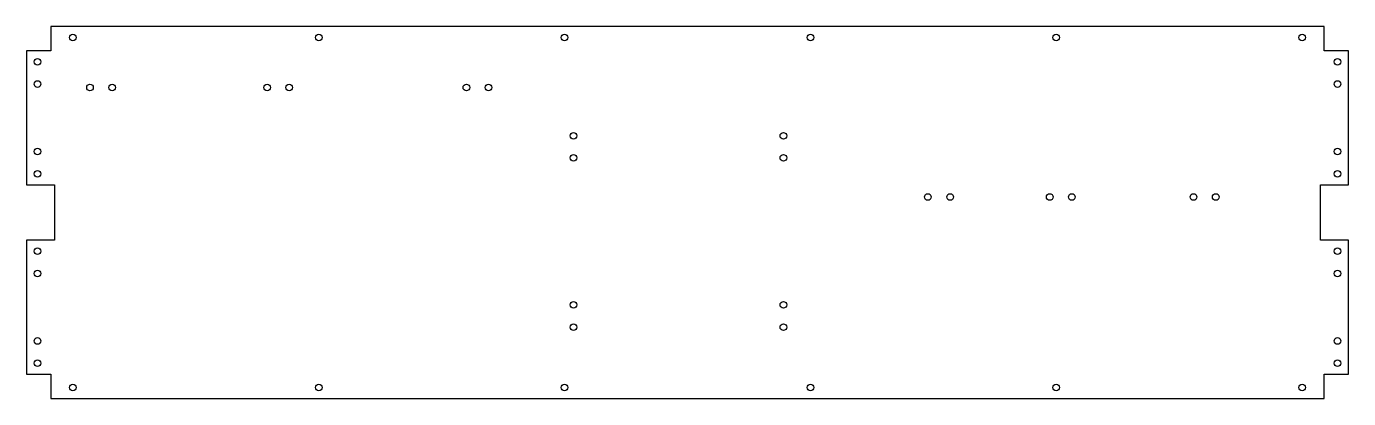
# Model space of a CAD drawing. Header units: millimetres. Extents: x -99 to 498, y -139 to 29.
import ezdxf

# ---------------------------------------------------------------- set-up
doc = ezdxf.new("R2010")
doc.units = ezdxf.units.MM
doc.layers.add('Shape2DView018', color=7, linetype='CONTINUOUS')

msp = doc.modelspace()

# ---------------------------------------------------------------- linework, layer by layer
at = {"layer": 'Shape2DView018'}
for p, q in [((-87.7082, 28.89), (-87.7082, 17.89)), ((487.492, 28.89), (-87.7082, 28.89)), ((487.492, 17.89), (487.492, 28.89)), ((-87.7082, 17.89), (-98.7082, 17.89)), ((-98.7082, 17.89), (-98.7082, -42.61)), ((498.492, 17.89), (487.492, 17.89)), ((498.492, -42.61), (498.492, 17.89)), ((-98.7082, -42.61), (-86.1082, -42.61)), ((-86.1082, -42.61), (-86.1082, -67.61)), ((485.892, -42.61), (498.492, -42.61)), ((485.892, -67.61), (485.892, -42.61)), ((-86.1082, -67.61), (-98.7082, -67.61)), ((-98.7082, -67.61), (-98.7082, -128.11)), ((498.492, -67.61), (485.892, -67.61)), ((498.492, -128.11), (498.492, -67.61)), ((-98.7082, -128.11), (-87.7082, -128.11)), ((-87.7082, -128.11), (-87.7082, -139.11)), ((487.492, -128.11), (498.492, -128.11)), ((487.492, -139.11), (487.492, -128.11)), ((-87.7082, -139.11), (487.492, -139.11))]:
    msp.add_line(p, q, dxfattribs=at)
for centre in [(-77.7082, 23.89), (33.3318, 23.89), (144.372, 23.89), (255.412, 23.89), (366.452, 23.89), (477.492, 23.89), (-93.7082, 12.89), (493.492, 12.89), (-93.7082, 2.89), (-70, 1.35), (-60, 1.35), (10, 1.35), (20, 1.35), (100, 1.35), (110, 1.35), (493.492, 2.89), (148.412, -20.46), (243.187, -20.46), (-93.7082, -27.61), (148.412, -30.46), (243.187, -30.46), (493.492, -27.61), (-93.7082, -37.61), (493.492, -37.61), (308.492, -48.11), (318.492, -48.11), (363.492, -48.11), (373.492, -48.11), (428.492, -48.11), (438.492, -48.11), (-93.7082, -72.61), (493.492, -72.61), (-93.7082, -82.61), (493.492, -82.61), (148.412, -96.8353), (243.187, -96.8353), (148.412, -106.835), (243.187, -106.835), (-93.7082, -113.11), (493.492, -113.11), (-93.7082, -123.11), (493.492, -123.11), (-77.7082, -134.11), (33.3318, -134.11), (144.372, -134.11), (255.412, -134.11), (366.452, -134.11), (477.492, -134.11)]:
    msp.add_circle(centre, 1.5, dxfattribs=at)

doc.saveas('drawing.dxf')
